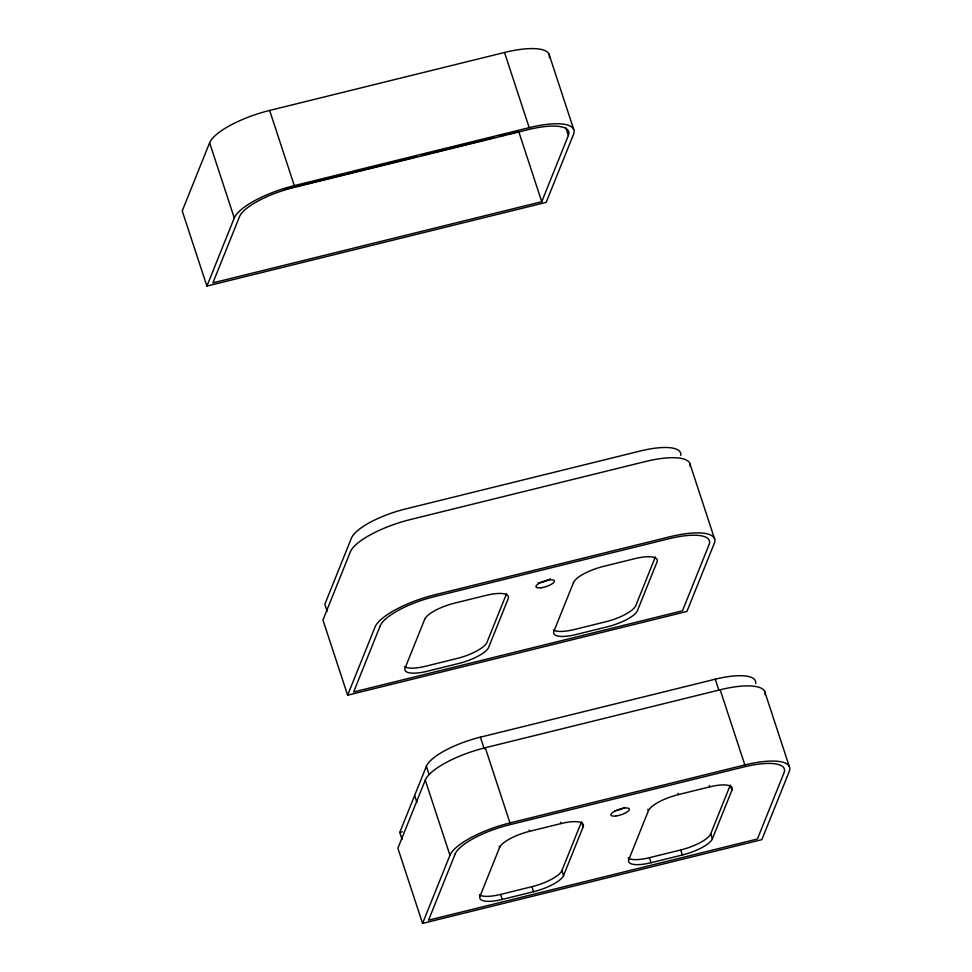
<?xml version="1.0" encoding="UTF-8"?>
<svg xmlns="http://www.w3.org/2000/svg" width="972" height="972" viewBox="0 0 972 972"><rect width="100%" height="100%" fill="white"/><g stroke="black" fill="none" stroke-linecap="round" stroke-linejoin="round"><path stroke-width="1.46" d="M549.326 57.64A55.283 16.548 -18.2 0 0 504.517 52.476L269.633 110.444A55.283 16.548 -18.2 0 0 209.612 142.787L182.226 210.924L206.902 286.096L546.179 202.358L573.565 134.233A55.283 16.548 -18.2 0 0 529.193 127.648L294.309 185.616A55.283 16.548 -18.2 0 0 234.288 217.971L206.902 286.096M568.353 135.521A49.754 14.896 -18.2 0 0 528.416 129.592L293.532 187.572A49.754 14.896 -18.2 0 0 239.513 216.683L212.904 282.864L541.744 201.702L568.353 135.521L565.826 127.842M347.636 695.199L375.022 627.074A55.283 16.548 -18.2 0 1 435.043 594.73L669.927 536.763A55.283 16.548 -18.2 0 1 714.298 543.336L686.912 611.461L347.636 695.199L322.947 620.027L350.333 551.902A55.283 16.548 -18.2 0 1 410.354 519.558L645.238 461.579A55.283 16.548 -18.2 0 1 690.108 466.463M402.056 839.419L399.771 832.457L426.368 766.276A49.754 14.896 -18.2 0 1 480.387 737.165L715.271 679.197A49.754 14.896 -18.2 0 1 755.657 683.595M765.037 694.664A55.283 16.548 -18.2 0 0 720.167 689.78L485.283 747.747A55.283 16.548 -18.2 0 0 425.262 780.103L397.876 848.228L422.565 923.4L761.841 839.662L789.228 771.537A55.283 16.548 -18.2 0 0 744.856 764.952L509.972 822.932A55.283 16.548 -18.2 0 0 449.951 855.275L422.565 923.4M506.558 593.661L486.996 642.322A27.641 8.274 -18.2 0 1 456.986 658.494L425.675 666.221A27.641 8.274 -18.2 0 1 404.607 666.683M480.059 896.135L499.62 847.475A27.641 8.274 -18.2 0 1 529.631 831.303L560.953 823.576A27.641 8.274 -18.2 0 1 583.139 826.868L563.578 875.529A27.641 8.274 -18.2 0 1 533.567 891.701L502.245 899.428A27.641 8.274 -18.2 0 1 480.059 896.135L479.646 894.884M655.359 556.932L635.797 605.592A27.641 8.274 -18.2 0 1 605.787 621.764L574.476 629.492A27.641 8.274 -18.2 0 1 553.408 629.953M479.536 894.884A27.641 8.274 -18.2 0 0 500.604 894.422L531.915 886.695A27.641 8.274 -18.2 0 0 561.925 870.523L581.487 821.862L581.693 822.482M628.86 859.418L648.421 810.757A27.641 8.274 -18.2 0 1 678.432 794.586L709.754 786.858A27.641 8.274 -18.2 0 1 731.94 790.139L712.379 838.812A27.641 8.274 -18.2 0 1 682.368 854.983L651.046 862.711A27.641 8.274 -18.2 0 1 628.86 859.418L628.447 858.167M628.337 858.154A27.641 8.274 -18.2 0 0 649.405 857.693L680.716 849.965A27.641 8.274 -18.2 0 0 710.726 833.794L730.288 785.133L731.94 790.139M283.824 189.504L301.442 185.166M302.912 184.802L313.178 182.262M314.649 181.898L332.266 177.548M333.736 177.183L344.015 174.656M346.943 173.927L352.824 172.481M354.294 172.117L364.561 169.578M366.031 169.213L383.648 164.875M385.119 164.511L395.397 161.972M396.868 161.607L415.943 156.905M421.824 155.447L435.031 152.191M436.501 151.826L446.78 149.287M448.238 148.935L455.589 147.112M457.047 146.76L486.413 139.506M487.883 139.142L493.752 137.696M499.62 136.25L505.501 134.804M508.429 134.075L518.708 131.536L541.744 201.702M399.771 832.457L402.372 831.813M690.023 464.057L714.699 539.229M764.685 691.505L789.361 766.677M549.022 54.201L573.711 129.373M720.167 689.78L744.856 764.952M715.271 679.197L718.928 690.339M504.517 52.476L529.193 127.648M709.341 785.595L709.754 786.858M710.726 833.794L712.379 838.812M678.019 793.334L678.432 794.586M680.716 849.965L682.368 854.983M647.911 809.19L648.421 810.757M649.405 857.693L651.046 862.711M581.803 822.798L583.139 826.868M560.54 822.324L560.953 823.576M561.925 870.523L563.578 875.529M529.218 830.052L529.631 831.303M531.915 886.695L533.567 891.701M485.283 747.747L509.972 822.932M480.387 737.165L484.25 748.914M269.633 110.444L294.309 185.616M499.207 846.223L499.62 847.475M500.604 894.422L502.245 899.428M426.368 766.276L429.114 774.635M425.262 780.103L449.951 855.275M209.612 142.787L234.288 217.971M414.631 795.473L416.915 802.435M327.127 611.218L324.842 604.256L351.439 538.087A49.754 14.896 -18.2 0 1 405.458 508.976L640.341 450.996A49.754 14.896 -18.2 0 1 680.728 455.394M624.717 807.428A9.671 2.892 -18.2 0 1 614.656 810.927M550.456 578.802A9.671 2.892 -18.2 0 1 538.148 582.884M380.234 625.786L353.638 691.967L682.478 610.805L709.074 544.624A49.754 14.896 -18.2 0 0 669.137 538.707L434.253 596.674A49.754 14.896 -18.2 0 0 380.234 625.786M424.691 619.286L405.13 667.946A27.641 8.274 -18.2 0 0 427.315 671.227L458.638 663.499A27.641 8.274 -18.2 0 0 488.649 647.328L508.21 598.667A27.641 8.274 -18.2 0 0 486.024 595.386L454.702 603.102A27.641 8.274 -18.2 0 0 424.691 619.286M455.163 853.987L428.567 920.168L757.407 839.006L784.003 772.825A49.754 14.896 -18.2 0 0 744.066 766.908L509.182 824.876A49.754 14.896 -18.2 0 0 455.163 853.987M573.492 582.556L553.931 631.217A27.641 8.274 -18.2 0 0 576.117 634.509L607.439 626.782A27.641 8.274 -18.2 0 0 637.45 610.61L657.011 561.95A27.641 8.274 -18.2 0 0 634.813 558.657L603.503 566.384A27.641 8.274 -18.2 0 0 573.492 582.556M615.798 816.006A9.671 2.892 -18.2 0 0 629.37 809.202A9.671 2.892 -18.2 0 0 615.252 810.915A9.671 2.892 -18.2 0 0 615.798 816.006M541.137 587.756A9.671 2.892 -18.1 0 0 554.429 580.916A9.671 2.892 -18.1 0 0 540.067 582.836A9.671 2.892 -18.1 0 0 541.137 587.756"/></g></svg>
